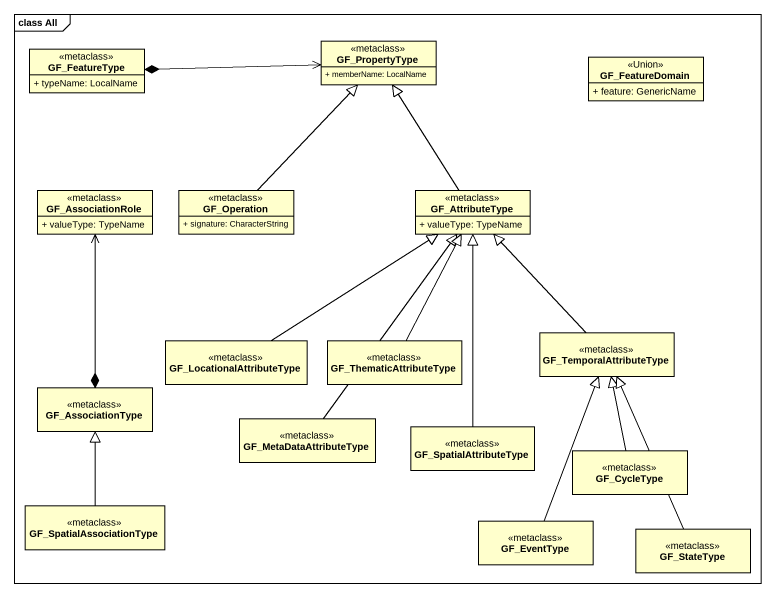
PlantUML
@startuml
mainframe class All
hide circle
hide empty members
skinparam classAttributeIconSize 0
class GF_FeatureType <<metaclass>> {
  + typeName: LocalName
}
class GF_PropertyType <<metaclass>> {
  + memberName: LocalName
}
class GF_FeatureDomain <<Union>> {
  + feature: GenericName
}
class GF_AssociationRole <<metaclass>> {
  + valueType: TypeName
}
class GF_Operation <<metaclass>> {
  + signature: CharacterString
}
class GF_AttributeType <<metaclass>> {
  + valueType: TypeName
}
class GF_LocationalAttributeType <<metaclass>>
class GF_ThematicAttributeType <<metaclass>>
class GF_TemporalAttributeType <<metaclass>>
class GF_AssociationType <<metaclass>>
class GF_MetaDataAttributeType <<metaclass>>
class GF_SpatialAttributeType <<metaclass>>
class GF_CycleType <<metaclass>>
class GF_SpatialAssociationType <<metaclass>>
class GF_EventType <<metaclass>>
class GF_StateType <<metaclass>>
GF_PropertyType <-left-* GF_FeatureType
GF_AssociationRole <--* GF_AssociationType
GF_Operation -up-|> GF_PropertyType
GF_AttributeType -up-|> GF_PropertyType
GF_LocationalAttributeType -up-|> GF_AttributeType
GF_ThematicAttributeType -up-|> GF_AttributeType
GF_TemporalAttributeType -up-|> GF_AttributeType
GF_MetaDataAttributeType -up-|> GF_AttributeType
GF_SpatialAttributeType -up-|> GF_AttributeType
GF_CycleType -up-|> GF_TemporalAttributeType
GF_SpatialAssociationType -up-|> GF_AssociationType
GF_EventType -up-|> GF_TemporalAttributeType
GF_StateType -up-|> GF_TemporalAttributeType
@enduml
